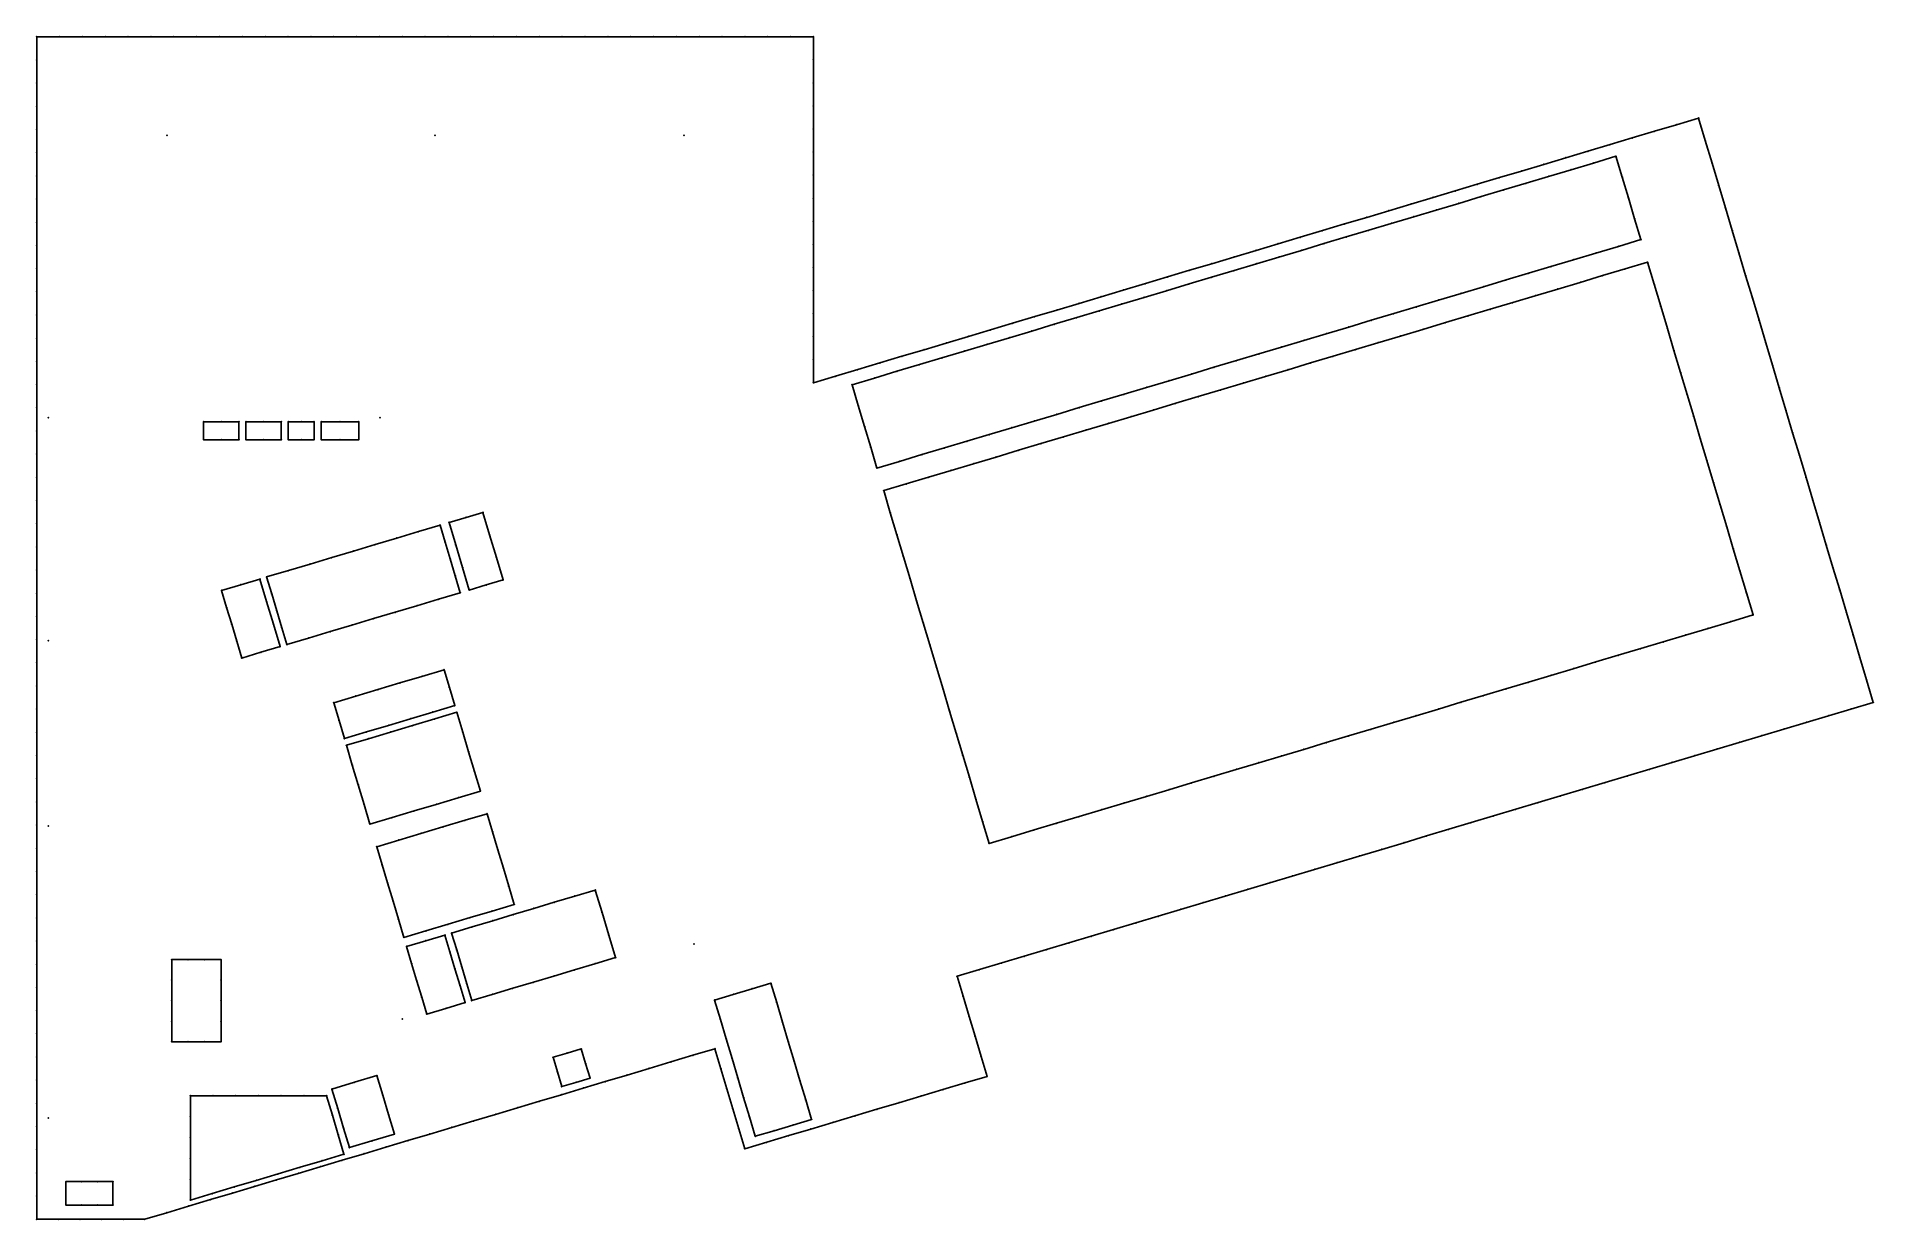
# Model space of a CAD drawing. Header units: millimetres. Extents: x 7.7 to 85.8, y -45.1 to 5.2.
import ezdxf

# ---------------------------------------------------------------- set-up
doc = ezdxf.new("R2010")
doc.units = ezdxf.units.MM
doc.layers.add('Lines', color=3, linetype='Continuous')
doc.layers.add('Restraints', color=1, linetype='Continuous', true_color=0xff0000)

msp = doc.modelspace()

# ---------------------------------------------------------------- linework, layer by layer
at = {"layer": 'Lines'}
for points in [[(8.692, 5.191), (7.72, 5.191)], [(7.72, 5.191), (7.72, 4.205)], [(9.663, 5.191), (8.692, 5.191)], [(10.635, 5.191), (9.663, 5.191)], [(11.607, 5.191), (10.635, 5.191)], [(12.579, 5.191), (11.607, 5.191)], [(13.55, 5.191), (12.579, 5.191)], [(14.522, 5.191), (13.55, 5.191)], [(15.494, 5.191), (14.522, 5.191)], [(16.466, 5.191), (15.494, 5.191)], [(17.437, 5.191), (16.466, 5.191)], [(18.409, 5.191), (17.437, 5.191)], [(19.381, 5.191), (18.409, 5.191)], [(20.353, 5.191), (19.381, 5.191)], [(21.324, 5.191), (20.353, 5.191)], [(22.296, 5.191), (21.324, 5.191)], [(23.268, 5.191), (22.296, 5.191)], [(24.24, 5.191), (23.268, 5.191)], [(25.212, 5.191), (24.24, 5.191)], [(26.183, 5.191), (25.212, 5.191)], [(27.155, 5.191), (26.183, 5.191)], [(28.127, 5.191), (27.155, 5.191)], [(29.099, 5.191), (28.127, 5.191)], [(30.07, 5.191), (29.099, 5.191)], [(31.042, 5.191), (30.07, 5.191)], [(32.014, 5.191), (31.042, 5.191)], [(32.986, 5.191), (32.014, 5.191)], [(33.957, 5.191), (32.986, 5.191)], [(34.929, 5.191), (33.957, 5.191)], [(35.901, 5.191), (34.929, 5.191)], [(36.873, 5.191), (35.901, 5.191)], [(37.844, 5.191), (36.873, 5.191)], [(38.816, 5.191), (37.844, 5.191)], [(39.788, 5.191), (38.816, 5.191)], [(40.76, 5.191), (39.788, 5.191)], [(40.76, 4.21), (40.76, 5.191)], [(7.72, 4.205), (7.72, 3.219)], [(40.76, 3.228), (40.76, 4.21)], [(7.72, 3.219), (7.72, 2.232)], [(40.76, 2.247), (40.76, 3.228)], [(7.72, 2.232), (7.72, 1.246)], [(40.76, 1.266), (40.76, 2.247)], [(78.412, 1.731), (77.471, 1.45)], [(78.698, 0.775), (78.412, 1.731)], [(7.72, 1.246), (7.72, 0.26)], [(13.255, 0.998), (13.255, 0.998)], [(24.655, 0.998), (24.655, 0.998)], [(35.255, 0.998), (35.255, 0.998)], [(40.76, 0.285), (40.76, 1.266)], [(75.588, 0.887), (74.647, 0.605)], [(76.53, 1.168), (75.588, 0.887)], [(77.471, 1.45), (76.53, 1.168)], [(7.72, 0.26), (7.72, -0.726)], [(40.76, -0.696), (40.76, 0.285)], [(72.764, 0.042), (71.823, -0.239)], [(73.706, 0.324), (72.764, 0.042)], [(74.647, 0.605), (73.706, 0.324)], [(73.94, -0.18), (74.896, 0.106)], [(74.896, 0.106), (75.161, -0.781)], [(78.984, -0.18), (78.698, 0.775)], [(7.72, -0.726), (7.72, -1.712)], [(40.76, -1.677), (40.76, -0.696)], [(70.882, -0.521), (69.94, -0.802)], [(71.823, -0.239), (70.882, -0.521)], [(71.073, -1.037), (72.028, -0.752)], [(72.028, -0.752), (72.984, -0.466)], [(72.984, -0.466), (73.94, -0.18)], [(75.161, -0.781), (75.425, -1.667)], [(79.27, -1.136), (78.984, -0.18)], [(68.058, -1.365), (67.116, -1.646)], [(68.999, -1.083), (68.058, -1.365)], [(69.94, -0.802), (68.999, -1.083)], [(69.161, -1.609), (70.117, -1.323)], [(70.117, -1.323), (71.073, -1.037)], [(79.555, -2.092), (79.27, -1.136)], [(7.72, -1.712), (7.72, -2.698)], [(40.76, -2.659), (40.76, -1.677)], [(65.234, -2.209), (64.293, -2.491)], [(66.175, -1.928), (65.234, -2.209)], [(67.116, -1.646), (66.175, -1.928)], [(66.294, -2.466), (67.25, -2.18)], [(67.25, -2.18), (68.206, -1.895)], [(68.206, -1.895), (69.161, -1.609)], [(75.425, -1.667), (75.69, -2.553)], [(79.841, -3.047), (79.555, -2.092)], [(7.72, -2.698), (7.72, -3.684)], [(40.76, -3.64), (40.76, -2.659)], [(62.41, -3.054), (61.469, -3.335)], [(63.351, -2.772), (62.41, -3.054)], [(64.293, -2.491), (63.351, -2.772)], [(63.427, -3.323), (64.383, -3.038)], [(64.383, -3.038), (65.339, -2.752)], [(65.339, -2.752), (66.294, -2.466)], [(75.69, -2.553), (75.955, -3.439)], [(80.127, -4.003), (79.841, -3.047)], [(7.72, -3.684), (7.72, -4.67)], [(40.76, -4.621), (40.76, -3.64)], [(59.586, -3.898), (58.645, -4.179)], [(60.527, -3.616), (59.586, -3.898)], [(61.469, -3.335), (60.527, -3.616)], [(60.56, -4.181), (61.516, -3.895)], [(61.516, -3.895), (62.471, -3.609)], [(62.471, -3.609), (63.427, -3.323)], [(75, -3.725), (74.044, -4.011)], [(75.955, -3.439), (75, -3.725)], [(7.72, -4.67), (7.72, -5.656)], [(40.76, -5.602), (40.76, -4.621)], [(57.703, -4.461), (56.762, -4.742)], [(58.645, -4.179), (57.703, -4.461)], [(58.649, -4.752), (59.604, -4.467)], [(59.604, -4.467), (60.56, -4.181)], [(72.133, -4.582), (71.177, -4.868)], [(73.088, -4.297), (72.133, -4.582)], [(74.044, -4.011), (73.088, -4.297)], [(74.331, -4.969), (75.286, -4.683)], [(75.286, -4.683), (76.242, -4.397)], [(76.242, -4.397), (76.522, -5.335)], [(80.413, -4.959), (80.127, -4.003)], [(54.879, -5.305), (53.938, -5.587)], [(55.821, -5.024), (54.879, -5.305)], [(55.782, -5.61), (56.737, -5.324)], [(56.762, -4.742), (55.821, -5.024)], [(56.737, -5.324), (57.693, -5.038)], [(57.693, -5.038), (58.649, -4.752)], [(69.266, -5.44), (68.31, -5.725)], [(70.221, -5.154), (69.266, -5.44)], [(71.177, -4.868), (70.221, -5.154)], [(72.419, -5.54), (73.375, -5.255)], [(73.375, -5.255), (74.331, -4.969)], [(76.522, -5.335), (76.803, -6.273)], [(80.698, -5.914), (80.413, -4.959)], [(7.72, -5.656), (7.72, -6.643)], [(40.76, -6.583), (40.76, -5.602)], [(52.056, -6.15), (51.114, -6.431)], [(52.997, -5.868), (52.056, -6.15)], [(52.915, -6.467), (53.87, -6.181)], [(53.938, -5.587), (52.997, -5.868)], [(53.87, -6.181), (54.826, -5.895)], [(54.826, -5.895), (55.782, -5.61)], [(67.354, -6.011), (66.399, -6.297)], [(68.31, -5.725), (67.354, -6.011)], [(69.552, -6.398), (70.508, -6.112)], [(70.508, -6.112), (71.463, -5.826)], [(71.463, -5.826), (72.419, -5.54)], [(80.984, -6.87), (80.698, -5.914)], [(7.72, -6.643), (7.72, -7.629)], [(40.76, -7.565), (40.76, -6.583)], [(49.232, -6.994), (48.29, -7.275)], [(50.173, -6.712), (49.232, -6.994)], [(51.114, -6.431), (50.173, -6.712)], [(51.003, -7.038), (51.959, -6.753)], [(51.959, -6.753), (52.915, -6.467)], [(64.487, -6.868), (63.531, -7.154)], [(65.443, -6.583), (64.487, -6.868)], [(66.399, -6.297), (65.443, -6.583)], [(66.685, -7.255), (67.641, -6.969)], [(67.641, -6.969), (68.596, -6.684)], [(68.596, -6.684), (69.552, -6.398)], [(76.803, -6.273), (77.083, -7.211)], [(81.27, -7.826), (80.984, -6.87)], [(7.72, -7.629), (7.72, -8.615)], [(40.76, -8.546), (40.76, -7.565)], [(47.349, -7.557), (46.408, -7.838)], [(48.29, -7.275), (47.349, -7.557)], [(48.136, -7.896), (49.092, -7.61)], [(49.092, -7.61), (50.047, -7.324)], [(50.047, -7.324), (51.003, -7.038)], [(61.62, -7.726), (60.664, -8.011)], [(62.576, -7.44), (61.62, -7.726)], [(63.531, -7.154), (62.576, -7.44)], [(64.774, -7.827), (65.729, -7.541)], [(65.729, -7.541), (66.685, -7.255)], [(77.083, -7.211), (77.363, -8.148)], [(40.76, -9.527), (40.76, -8.546)], [(44.525, -8.401), (43.584, -8.683)], [(45.466, -8.12), (44.525, -8.401)], [(45.269, -8.753), (46.225, -8.467)], [(46.408, -7.838), (45.466, -8.12)], [(46.225, -8.467), (47.18, -8.181)], [(47.18, -8.181), (48.136, -7.896)], [(58.753, -8.583), (57.797, -8.869)], [(59.709, -8.297), (58.753, -8.583)], [(60.664, -8.011), (59.709, -8.297)], [(61.907, -8.684), (62.862, -8.398)], [(62.862, -8.398), (63.818, -8.112)], [(63.818, -8.112), (64.774, -7.827)], [(77.363, -8.148), (77.644, -9.086)], [(81.556, -8.782), (81.27, -7.826)], [(7.72, -8.615), (7.72, -9.601)], [(41.701, -9.246), (40.76, -9.527)], [(42.642, -8.964), (41.701, -9.246)], [(42.402, -9.61), (43.358, -9.324)], [(43.584, -8.683), (42.642, -8.964)], [(43.358, -9.324), (44.313, -9.039)], [(44.313, -9.039), (45.269, -8.753)], [(56.842, -9.154), (55.886, -9.44)], [(57.797, -8.869), (56.842, -9.154)], [(59.039, -9.541), (59.995, -9.255)], [(59.995, -9.255), (60.951, -8.97)], [(60.951, -8.97), (61.907, -8.684)], [(77.644, -9.086), (77.924, -10.024)], [(81.841, -9.737), (81.556, -8.782)], [(7.72, -9.601), (7.72, -10.587)], [(42.667, -10.496), (42.402, -9.61)], [(53.974, -10.012), (53.019, -10.297)], [(54.93, -9.726), (53.974, -10.012)], [(55.886, -9.44), (54.93, -9.726)], [(56.172, -10.398), (57.128, -10.113)], [(57.128, -10.113), (58.084, -9.827)], [(58.084, -9.827), (59.039, -9.541)], [(77.924, -10.024), (78.205, -10.962)], [(82.127, -10.693), (81.841, -9.737)], [(7.72, -10.587), (7.72, -11.573)], [(42.932, -11.383), (42.667, -10.496)], [(51.107, -10.869), (50.152, -11.155)], [(52.063, -10.583), (51.107, -10.869)], [(53.019, -10.297), (52.063, -10.583)], [(54.261, -10.97), (55.217, -10.684)], [(55.217, -10.684), (56.172, -10.398)], [(82.413, -11.649), (82.127, -10.693)], [(7.72, -11.573), (7.72, -12.559)], [(8.22, -11.004), (8.22, -11.004)], [(8.22, -11.004), (8.22, -11.004)], [(14.82, -11.949), (14.82, -11.185)], [(14.82, -11.185), (15.57, -11.185)], [(15.57, -11.185), (16.32, -11.185)], [(16.32, -11.185), (16.32, -11.949)], [(16.62, -11.949), (16.62, -11.185)], [(16.62, -11.185), (17.37, -11.185)], [(17.37, -11.185), (18.12, -11.185)], [(18.12, -11.185), (18.12, -11.949)], [(18.42, -11.949), (18.42, -11.185)], [(18.42, -11.185), (18.97, -11.185)], [(18.97, -11.185), (19.52, -11.185)], [(19.52, -11.185), (19.52, -11.949)], [(19.82, -11.949), (19.82, -11.185)], [(19.82, -11.185), (20.62, -11.185)], [(20.62, -11.185), (21.42, -11.185)], [(21.42, -11.185), (21.42, -11.949)], [(22.32, -11.004), (22.32, -11.004)], [(22.32, -11.004), (22.32, -11.004)], [(43.197, -12.269), (42.932, -11.383)], [(49.196, -11.44), (48.24, -11.726)], [(50.152, -11.155), (49.196, -11.44)], [(51.394, -11.827), (52.35, -11.541)], [(52.35, -11.541), (53.305, -11.256)], [(53.305, -11.256), (54.261, -10.97)], [(78.205, -10.962), (78.485, -11.899)], [(82.699, -12.604), (82.413, -11.649)], [(15.57, -11.949), (14.82, -11.949)], [(16.32, -11.949), (15.57, -11.949)], [(17.37, -11.949), (16.62, -11.949)], [(18.12, -11.949), (17.37, -11.949)], [(18.97, -11.949), (18.42, -11.949)], [(19.52, -11.949), (18.97, -11.949)], [(20.62, -11.949), (19.82, -11.949)], [(21.42, -11.949), (20.62, -11.949)], [(43.462, -13.155), (43.197, -12.269)], [(46.329, -12.298), (45.373, -12.583)], [(47.285, -12.012), (46.329, -12.298)], [(48.24, -11.726), (47.285, -12.012)], [(48.527, -12.684), (49.482, -12.399)], [(49.482, -12.399), (50.438, -12.113)], [(50.438, -12.113), (51.394, -11.827)], [(78.485, -11.899), (78.765, -12.837)], [(7.72, -12.559), (7.72, -13.545)], [(44.418, -12.869), (43.462, -13.155)], [(45.373, -12.583), (44.418, -12.869)], [(45.66, -13.542), (46.615, -13.256)], [(46.615, -13.256), (47.571, -12.97)], [(47.571, -12.97), (48.527, -12.684)], [(78.765, -12.837), (79.046, -13.775)], [(82.984, -13.56), (82.699, -12.604)], [(7.72, -13.545), (7.72, -14.532)], [(43.748, -14.113), (44.704, -13.827)], [(44.704, -13.827), (45.66, -13.542)], [(79.046, -13.775), (79.326, -14.713)], [(83.27, -14.516), (82.984, -13.56)], [(7.72, -14.532), (7.72, -15.518)], [(44.029, -15.051), (43.748, -14.113)], [(79.326, -14.713), (79.606, -15.65)], [(83.556, -15.471), (83.27, -14.516)], [(7.72, -15.518), (7.72, -16.504)], [(23.955, -15.856), (24.877, -15.58)], [(24.877, -15.58), (25.092, -16.299)], [(25.261, -15.466), (25.98, -15.251)], [(25.547, -16.424), (25.261, -15.466)], [(25.98, -15.251), (26.698, -15.036)], [(26.698, -15.036), (26.985, -15.994)], [(44.309, -15.989), (44.029, -15.051)], [(83.842, -16.427), (83.556, -15.471)], [(22.111, -16.408), (23.033, -16.132)], [(23.033, -16.132), (23.955, -15.856)], [(25.092, -16.299), (25.307, -17.018)], [(26.985, -15.994), (27.271, -16.952)], [(44.589, -16.926), (44.309, -15.989)], [(79.606, -15.65), (79.887, -16.588)], [(7.72, -16.504), (7.72, -17.49)], [(19.345, -17.235), (20.267, -16.959)], [(20.267, -16.959), (21.189, -16.683)], [(21.189, -16.683), (22.111, -16.408)], [(25.307, -17.018), (25.522, -17.736)], [(25.834, -17.382), (25.547, -16.424)], [(27.271, -16.952), (27.558, -17.91)], [(44.87, -17.864), (44.589, -16.926)], [(79.887, -16.588), (80.167, -17.526)], [(84.127, -17.383), (83.842, -16.427)], [(7.72, -17.49), (7.72, -18.476)], [(16.399, -18.116), (17.213, -17.872)], [(17.213, -17.872), (17.5, -18.83)], [(17.5, -17.786), (18.423, -17.51)], [(17.715, -18.505), (17.5, -17.786)], [(18.423, -17.51), (19.345, -17.235)], [(25.522, -17.736), (25.737, -18.455)], [(26.12, -18.34), (25.834, -17.382)], [(27.558, -17.91), (26.839, -18.125)], [(45.15, -18.802), (44.87, -17.864)], [(80.167, -17.526), (80.448, -18.463)], [(84.413, -18.338), (84.127, -17.383)], [(7.72, -18.476), (7.72, -19.462)], [(15.584, -18.359), (16.399, -18.116)], [(15.799, -19.078), (15.584, -18.359)], [(17.93, -19.223), (17.715, -18.505)], [(24.815, -18.73), (23.893, -19.006)], [(25.737, -18.455), (24.815, -18.73)], [(26.839, -18.125), (26.12, -18.34)], [(80.448, -18.463), (80.728, -19.401)], [(84.699, -19.294), (84.413, -18.338)], [(7.72, -19.462), (7.72, -20.448)], [(16.014, -19.796), (15.799, -19.078)], [(17.5, -18.83), (17.786, -19.788)], [(18.145, -19.942), (17.93, -19.223)], [(22.97, -19.282), (22.048, -19.558)], [(23.893, -19.006), (22.97, -19.282)], [(45.431, -19.739), (45.15, -18.802)], [(80.728, -19.401), (79.772, -19.687)], [(84.985, -20.25), (84.699, -19.294)], [(16.229, -20.515), (16.014, -19.796)], [(17.786, -19.788), (18.072, -20.746)], [(18.36, -20.66), (18.145, -19.942)], [(20.204, -20.109), (19.282, -20.385)], [(21.126, -19.833), (20.204, -20.109)], [(22.048, -19.558), (21.126, -19.833)], [(45.711, -20.677), (45.431, -19.739)], [(77.861, -20.258), (76.905, -20.544)], [(78.817, -19.973), (77.861, -20.258)], [(79.772, -19.687), (78.817, -19.973)], [(85.27, -21.206), (84.985, -20.25)], [(7.72, -20.448), (7.72, -21.434)], [(8.22, -20.499), (8.22, -20.499)], [(8.22, -20.499), (8.22, -20.499)], [(16.444, -21.233), (16.229, -20.515)], [(17.258, -20.99), (16.444, -21.233)], [(18.072, -20.746), (17.258, -20.99)], [(19.282, -20.385), (18.36, -20.66)], [(45.991, -21.615), (45.711, -20.677)], [(75.95, -20.83), (74.994, -21.116)], [(76.905, -20.544), (75.95, -20.83)], [(7.72, -21.434), (7.72, -22.42)], [(24.108, -22.011), (25.046, -21.73)], [(25.046, -21.73), (25.274, -22.491)], [(46.272, -22.553), (45.991, -21.615)], [(73.082, -21.687), (72.127, -21.973)], [(74.038, -21.401), (73.082, -21.687)], [(74.994, -21.116), (74.038, -21.401)], [(85.556, -22.161), (85.27, -21.206)], [(7.72, -22.42), (7.72, -23.407)], [(21.291, -22.853), (22.23, -22.572)], [(22.23, -22.572), (23.169, -22.291)], [(23.169, -22.291), (24.108, -22.011)], [(25.274, -22.491), (25.502, -23.253)], [(46.552, -23.49), (46.272, -22.553)], [(70.215, -22.544), (69.26, -22.83)], [(71.171, -22.259), (70.215, -22.544)], [(72.127, -21.973), (71.171, -22.259)], [(85.842, -23.117), (85.556, -22.161)], [(7.72, -23.407), (7.72, -24.393)], [(20.352, -23.134), (21.291, -22.853)], [(20.58, -23.895), (20.352, -23.134)], [(25.502, -23.253), (24.563, -23.534)], [(67.348, -23.402), (66.393, -23.687)], [(68.304, -23.116), (67.348, -23.402)], [(69.26, -22.83), (68.304, -23.116)], [(83.941, -23.685), (84.891, -23.401)], [(84.891, -23.401), (85.842, -23.117)], [(20.807, -24.657), (20.58, -23.895)], [(22.685, -24.095), (21.746, -24.376)], [(23.624, -23.815), (22.685, -24.095)], [(22.771, -24.383), (23.71, -24.102)], [(24.563, -23.534), (23.624, -23.815)], [(23.71, -24.102), (24.649, -23.821)], [(24.649, -23.821), (25.588, -23.541)], [(25.588, -23.541), (25.839, -24.379)], [(46.833, -24.428), (46.552, -23.49)], [(65.437, -23.973), (64.481, -24.259)], [(66.393, -23.687), (65.437, -23.973)], [(82.04, -24.254), (82.99, -23.97)], [(82.99, -23.97), (83.941, -23.685)], [(7.72, -24.393), (7.72, -25.379)], [(21.746, -24.376), (20.807, -24.657)], [(20.893, -24.944), (21.832, -24.664)], [(21.144, -25.783), (20.893, -24.944)], [(21.832, -24.664), (22.771, -24.383)], [(25.839, -24.379), (26.089, -25.217)], [(47.113, -25.366), (46.833, -24.428)], [(62.57, -24.83), (61.614, -25.116)], [(63.526, -24.545), (62.57, -24.83)], [(64.481, -24.259), (63.526, -24.545)], [(79.188, -25.106), (80.139, -24.822)], [(80.139, -24.822), (81.089, -24.538)], [(81.089, -24.538), (82.04, -24.254)], [(7.72, -25.379), (7.72, -26.365)], [(26.089, -25.217), (26.34, -26.056)], [(47.393, -26.304), (47.113, -25.366)], [(59.703, -25.688), (58.747, -25.973)], [(60.658, -25.402), (59.703, -25.688)], [(61.614, -25.116), (60.658, -25.402)], [(76.337, -25.959), (77.287, -25.675)], [(77.287, -25.675), (78.238, -25.391)], [(78.238, -25.391), (79.188, -25.106)], [(7.72, -26.365), (7.72, -27.351)], [(21.395, -26.621), (21.144, -25.783)], [(26.34, -26.056), (26.591, -26.894)], [(47.674, -27.241), (47.393, -26.304)], [(56.836, -26.545), (55.88, -26.831)], [(57.791, -26.259), (56.836, -26.545)], [(58.747, -25.973), (57.791, -26.259)], [(73.485, -26.812), (74.436, -26.527)], [(74.436, -26.527), (75.386, -26.243)], [(75.386, -26.243), (76.337, -25.959)], [(21.645, -27.459), (21.395, -26.621)], [(25.652, -27.175), (24.713, -27.455)], [(26.591, -26.894), (25.652, -27.175)], [(47.954, -28.179), (47.674, -27.241)], [(54.924, -27.116), (53.969, -27.402)], [(55.88, -26.831), (54.924, -27.116)], [(71.584, -27.38), (72.535, -27.096)], [(72.535, -27.096), (73.485, -26.812)], [(7.72, -27.351), (7.72, -28.337)], [(21.896, -28.298), (21.645, -27.459)], [(22.835, -28.017), (21.896, -28.298)], [(23.774, -27.736), (22.835, -28.017)], [(24.713, -27.455), (23.774, -27.736)], [(25.938, -28.133), (26.877, -27.852)], [(26.877, -27.852), (27.108, -28.624)], [(52.057, -27.974), (51.101, -28.259)], [(53.013, -27.688), (52.057, -27.974)], [(53.969, -27.402), (53.013, -27.688)], [(68.733, -28.233), (69.683, -27.948)], [(69.683, -27.948), (70.634, -27.664)], [(70.634, -27.664), (71.584, -27.38)], [(7.72, -28.337), (7.72, -29.323)], [(8.22, -28.374), (8.22, -28.374)], [(23.121, -28.975), (24.06, -28.694)], [(24.06, -28.694), (24.999, -28.413)], [(24.999, -28.413), (25.938, -28.133)], [(27.108, -28.624), (27.339, -29.396)], [(48.234, -29.117), (47.954, -28.179)], [(49.19, -28.831), (48.234, -29.117)], [(50.146, -28.545), (49.19, -28.831)], [(51.101, -28.259), (50.146, -28.545)], [(65.881, -29.085), (66.832, -28.801)], [(66.832, -28.801), (67.782, -28.517)], [(67.782, -28.517), (68.733, -28.233)], [(7.72, -29.323), (7.72, -30.309)], [(22.182, -29.256), (23.121, -28.975)], [(22.413, -30.028), (22.182, -29.256)], [(27.339, -29.396), (27.57, -30.168)], [(63.03, -29.938), (63.98, -29.654)], [(63.98, -29.654), (64.931, -29.369)], [(64.931, -29.369), (65.881, -29.085)], [(7.72, -30.309), (7.72, -31.296)], [(22.644, -30.8), (22.413, -30.028)], [(27.57, -30.168), (27.8, -30.94)], [(61.129, -30.506), (62.079, -30.222)], [(62.079, -30.222), (63.03, -29.938)], [(22.875, -31.572), (22.644, -30.8)], [(27.8, -30.94), (28.031, -31.712)], [(30.607, -31.36), (31.48, -31.099)], [(31.48, -31.099), (31.767, -32.057)], [(58.277, -31.359), (59.228, -31.075)], [(59.228, -31.075), (60.178, -30.79)], [(60.178, -30.79), (61.129, -30.506)], [(7.72, -31.296), (7.72, -32.282)], [(23.106, -32.344), (22.875, -31.572)], [(27.092, -31.993), (26.153, -32.274)], [(28.031, -31.712), (27.092, -31.993)], [(27.988, -32.144), (28.861, -31.883)], [(28.861, -31.883), (29.734, -31.622)], [(29.734, -31.622), (30.607, -31.36)], [(55.426, -32.211), (56.376, -31.927)], [(56.376, -31.927), (57.327, -31.643)], [(57.327, -31.643), (58.277, -31.359)], [(7.72, -32.282), (7.72, -33.268)], [(23.337, -33.116), (23.106, -32.344)], [(25.215, -32.555), (24.276, -32.835)], [(26.153, -32.274), (25.215, -32.555)], [(25.368, -32.927), (26.242, -32.666)], [(26.242, -32.666), (27.115, -32.405)], [(27.115, -32.405), (27.988, -32.144)], [(31.767, -32.057), (32.053, -33.016)], [(52.574, -33.064), (53.525, -32.78)], [(53.525, -32.78), (54.475, -32.495)], [(54.475, -32.495), (55.426, -32.211)], [(7.72, -33.268), (7.72, -34.254)], [(24.276, -32.835), (23.337, -33.116)], [(23.451, -33.5), (24.266, -33.257)], [(23.666, -34.219), (23.451, -33.5)], [(24.266, -33.257), (25.08, -33.013)], [(25.08, -33.013), (25.295, -33.732)], [(25.583, -33.646), (25.368, -32.927)], [(32.053, -33.016), (32.34, -33.974)], [(35.683, -33.392), (35.683, -33.392)], [(35.683, -33.392), (35.683, -33.392)], [(50.673, -33.632), (51.624, -33.348)], [(51.624, -33.348), (52.574, -33.064)], [(7.72, -34.254), (7.72, -35.24)], [(13.46, -34.93), (13.46, -34.055)], [(13.46, -34.055), (14.16, -34.055)], [(14.16, -34.055), (14.86, -34.055)], [(14.86, -34.055), (15.56, -34.055)], [(15.56, -34.055), (15.56, -34.93)], [(23.881, -34.937), (23.666, -34.219)], [(25.295, -33.732), (25.51, -34.45)], [(25.797, -34.364), (25.583, -33.646)], [(26.011, -35.083), (25.797, -34.364)], [(31.466, -34.235), (30.593, -34.496)], [(32.34, -33.974), (31.466, -34.235)], [(47.822, -34.485), (48.772, -34.201)], [(48.772, -34.201), (49.723, -33.916)], [(49.723, -33.916), (50.673, -33.632)], [(13.46, -35.805), (13.46, -34.93)], [(15.56, -34.93), (15.56, -35.805)], [(24.096, -35.656), (23.881, -34.937)], [(25.51, -34.45), (25.725, -35.169)], [(26.225, -35.802), (26.011, -35.083)], [(28.846, -35.018), (27.972, -35.279)], [(29.719, -34.757), (28.846, -35.018)], [(30.593, -34.496), (29.719, -34.757)], [(38.15, -35.3), (38.948, -35.061)], [(38.948, -35.061), (39.196, -35.889)], [(46.871, -34.769), (47.822, -34.485)], [(47.126, -35.62), (46.871, -34.769)], [(7.72, -35.24), (7.72, -36.226)], [(13.46, -36.68), (13.46, -35.805)], [(15.56, -35.805), (15.56, -36.68)], [(24.311, -36.374), (24.096, -35.656)], [(25.94, -35.887), (25.125, -36.131)], [(25.725, -35.169), (25.94, -35.887)], [(27.099, -35.541), (26.225, -35.802)], [(27.972, -35.279), (27.099, -35.541)], [(36.553, -35.777), (37.351, -35.539)], [(36.8, -36.605), (36.553, -35.777)], [(37.351, -35.539), (38.15, -35.3)], [(39.196, -35.889), (39.443, -36.717)], [(47.38, -36.471), (47.126, -35.62)], [(7.72, -36.226), (7.72, -37.212)], [(13.46, -37.555), (13.46, -36.68)], [(15.56, -36.68), (15.56, -37.555)], [(23.276, -36.579), (23.276, -36.579)], [(23.276, -36.579), (23.276, -36.579)], [(25.125, -36.131), (24.311, -36.374)], [(37.048, -37.433), (36.8, -36.605)], [(39.443, -36.717), (39.691, -37.545)], [(47.635, -37.321), (47.38, -36.471)], [(7.72, -37.212), (7.72, -38.198)], [(37.296, -38.261), (37.048, -37.433)], [(47.889, -38.172), (47.635, -37.321)], [(7.72, -38.198), (7.72, -39.184)], [(14.16, -37.555), (13.46, -37.555)], [(14.86, -37.555), (14.16, -37.555)], [(15.56, -37.555), (14.86, -37.555)], [(29.681, -38.213), (30.282, -38.033)], [(29.867, -38.836), (29.681, -38.213)], [(30.282, -38.033), (30.883, -37.854)], [(30.883, -37.854), (31.069, -38.476)], [(34.7, -38.408), (35.633, -38.129)], [(35.633, -38.129), (36.566, -37.851)], [(36.566, -37.851), (36.82, -38.701)], [(37.543, -39.089), (37.296, -38.261)], [(39.691, -37.545), (39.938, -38.373)], [(48.143, -39.023), (47.889, -38.172)], [(21.234, -39.277), (22.192, -38.991)], [(22.192, -38.991), (22.44, -39.821)], [(30.053, -39.459), (29.867, -38.836)], [(31.069, -38.476), (31.255, -39.099)], [(31.902, -39.245), (32.835, -38.966)], [(32.835, -38.966), (33.768, -38.687)], [(33.768, -38.687), (34.7, -38.408)], [(36.82, -38.701), (37.074, -39.552)], [(39.938, -38.373), (40.186, -39.201)], [(47.207, -39.303), (48.143, -39.023)], [(7.72, -39.184), (7.72, -40.171)], [(20.275, -39.564), (21.234, -39.277)], [(20.524, -40.394), (20.275, -39.564)], [(22.44, -39.821), (22.688, -40.652)], [(29.104, -40.082), (30.037, -39.803)], [(30.037, -39.803), (30.969, -39.524)], [(30.654, -39.279), (30.053, -39.459)], [(31.255, -39.099), (30.654, -39.279)], [(30.969, -39.524), (31.902, -39.245)], [(37.074, -39.552), (37.329, -40.403)], [(37.791, -39.917), (37.543, -39.089)], [(40.186, -39.201), (40.434, -40.029)], [(45.333, -39.863), (46.27, -39.583)], [(46.27, -39.583), (47.207, -39.303)], [(7.72, -40.171), (7.72, -41.157)], [(14.255, -40.737), (14.255, -39.849)], [(14.255, -39.849), (15.22, -39.849)], [(15.22, -39.849), (16.186, -39.849)], [(16.186, -39.849), (17.151, -39.849)], [(17.151, -39.849), (18.117, -39.849)], [(18.117, -39.849), (19.082, -39.849)], [(19.082, -39.849), (20.048, -39.849)], [(20.048, -39.849), (20.295, -40.677)], [(20.772, -41.225), (20.524, -40.394)], [(27.239, -40.639), (28.171, -40.36)], [(28.171, -40.36), (29.104, -40.082)], [(37.329, -40.403), (37.583, -41.254)], [(38.038, -40.745), (37.791, -39.917)], [(40.434, -40.029), (40.681, -40.857)], [(42.522, -40.704), (43.459, -40.424)], [(43.459, -40.424), (44.396, -40.144)], [(44.396, -40.144), (45.333, -39.863)], [(7.72, -41.157), (7.72, -42.143)], [(8.22, -40.799), (8.22, -40.799)], [(8.22, -40.799), (8.22, -40.799)], [(14.255, -41.624), (14.255, -40.737)], [(20.295, -40.677), (20.543, -41.505)], [(21.02, -42.055), (20.772, -41.225)], [(22.688, -40.652), (22.936, -41.482)], [(24.441, -41.476), (25.373, -41.197)], [(25.373, -41.197), (26.306, -40.918)], [(26.306, -40.918), (27.239, -40.639)], [(37.583, -41.254), (37.837, -42.104)], [(38.286, -41.573), (38.038, -40.745)], [(39.084, -41.335), (38.286, -41.573)], [(39.883, -41.096), (39.084, -41.335)], [(39.711, -41.544), (40.648, -41.264)], [(40.681, -40.857), (39.883, -41.096)], [(40.648, -41.264), (41.585, -40.984)], [(41.585, -40.984), (42.522, -40.704)], [(7.72, -42.143), (7.72, -43.129)], [(14.255, -42.512), (14.255, -41.624)], [(20.543, -41.505), (20.79, -42.333)], [(21.978, -41.769), (21.02, -42.055)], [(21.643, -42.312), (22.575, -42.034)], [(22.936, -41.482), (21.978, -41.769)], [(22.575, -42.034), (23.508, -41.755)], [(23.508, -41.755), (24.441, -41.476)], [(37.837, -42.104), (38.774, -41.824)], [(38.774, -41.824), (39.711, -41.544)], [(14.255, -43.399), (14.255, -42.512)], [(18.923, -42.891), (17.989, -43.17)], [(18.845, -43.149), (19.777, -42.87)], [(19.857, -42.612), (18.923, -42.891)], [(19.777, -42.87), (20.71, -42.591)], [(20.79, -42.333), (19.857, -42.612)], [(20.71, -42.591), (21.643, -42.312)], [(7.72, -43.129), (7.72, -44.115)], [(8.96, -44.499), (8.96, -43.499)], [(8.96, -43.499), (9.626, -43.499)], [(9.626, -43.499), (10.293, -43.499)], [(10.293, -43.499), (10.96, -43.499)], [(10.96, -43.499), (10.96, -44.499)], [(14.255, -44.287), (14.255, -43.399)], [(16.122, -43.728), (15.188, -44.007)], [(16.047, -43.986), (16.979, -43.707)], [(17.056, -43.449), (16.122, -43.728)], [(16.979, -43.707), (17.912, -43.428)], [(17.989, -43.17), (17.056, -43.449)], [(17.912, -43.428), (18.845, -43.149)], [(7.72, -44.115), (7.72, -45.101)], [(9.626, -44.499), (8.96, -44.499)], [(10.293, -44.499), (9.626, -44.499)], [(10.96, -44.499), (10.293, -44.499)], [(14.181, -44.543), (15.114, -44.265)], [(15.188, -44.007), (14.255, -44.287)], [(15.114, -44.265), (16.047, -43.986)], [(7.72, -45.101), (8.639, -45.101)], [(8.639, -45.101), (9.558, -45.101)], [(9.558, -45.101), (10.477, -45.101)], [(10.477, -45.101), (11.397, -45.101)], [(11.397, -45.101), (12.316, -45.101)], [(12.316, -45.101), (13.249, -44.822)], [(13.249, -44.822), (14.181, -44.543)]]:
    msp.add_lwpolyline(points, dxfattribs=at)
at = {"layer": 'Restraints'}
for p in [(7.72, 5.191), (8.692, 5.191), (9.663, 5.191), (10.635, 5.191), (11.607, 5.191), (12.579, 5.191), (13.55, 5.191), (14.522, 5.191), (15.494, 5.191), (16.466, 5.191), (17.437, 5.191), (18.409, 5.191), (19.381, 5.191), (20.353, 5.191), (21.324, 5.191), (22.296, 5.191), (23.268, 5.191), (24.24, 5.191), (25.212, 5.191), (26.183, 5.191), (27.155, 5.191), (28.127, 5.191), (29.099, 5.191), (30.07, 5.191), (31.042, 5.191), (32.014, 5.191), (32.986, 5.191), (33.957, 5.191), (34.929, 5.191), (35.901, 5.191), (36.873, 5.191), (37.844, 5.191), (38.816, 5.191), (39.788, 5.191), (40.76, 5.191), (7.72, 4.205), (40.76, 4.21), (7.72, 3.219), (40.76, 3.228), (7.72, 2.232), (40.76, 2.247), (78.412, 1.731), (7.72, 1.246), (13.255, 0.998, 12.89), (13.255, 0.998), (24.655, 0.998, 12.89), (24.655, 0.998), (35.255, 0.998, 12.89), (35.255, 0.998), (40.76, 1.266), (75.588, 0.887), (76.53, 1.168), (77.471, 1.45), (7.72, 0.26), (40.76, 0.285), (72.764, 0.042), (73.706, 0.324), (74.647, 0.605), (74.896, 0.106), (78.698, 0.775), (7.72, -0.726), (40.76, -0.696), (70.882, -0.521), (71.823, -0.239), (72.028, -0.752), (72.984, -0.466), (73.94, -0.18), (75.161, -0.781), (78.984, -0.18), (68.058, -1.365), (68.999, -1.083), (69.94, -0.802), (70.117, -1.323), (71.073, -1.037), (79.27, -1.136), (7.72, -1.712), (40.76, -1.677), (65.234, -2.209), (66.175, -1.928), (67.116, -1.646), (67.25, -2.18), (68.206, -1.895), (69.161, -1.609), (75.425, -1.667), (79.555, -2.092), (7.72, -2.698), (40.76, -2.659), (62.41, -3.054), (63.351, -2.772), (64.293, -2.491), (64.383, -3.038), (65.339, -2.752), (66.294, -2.466), (75.69, -2.553), (79.841, -3.047), (7.72, -3.684), (40.76, -3.64), (59.586, -3.898), (60.527, -3.616), (61.469, -3.335), (61.516, -3.895), (62.471, -3.609), (63.427, -3.323), (75, -3.725), (75.955, -3.439), (7.72, -4.67), (40.76, -4.621), (57.703, -4.461), (58.645, -4.179), (59.604, -4.467), (60.56, -4.181), (72.133, -4.582), (73.088, -4.297), (74.044, -4.011), (75.286, -4.683), (76.242, -4.397), (80.127, -4.003), (54.879, -5.305), (55.821, -5.024), (56.737, -5.324), (56.762, -4.742), (57.693, -5.038), (58.649, -4.752), (69.266, -5.44), (70.221, -5.154), (71.177, -4.868), (73.375, -5.255), (74.331, -4.969), (76.522, -5.335), (80.413, -4.959), (7.72, -5.656), (40.76, -5.602), (52.056, -6.15), (52.997, -5.868), (53.87, -6.181), (53.938, -5.587), (54.826, -5.895), (55.782, -5.61), (67.354, -6.011), (68.31, -5.725), (70.508, -6.112), (71.463, -5.826), (72.419, -5.54), (80.698, -5.914), (7.72, -6.643), (40.76, -6.583), (49.232, -6.994), (50.173, -6.712), (51.114, -6.431), (51.959, -6.753), (52.915, -6.467), (64.487, -6.868), (65.443, -6.583), (66.399, -6.297), (67.641, -6.969), (68.596, -6.684), (69.552, -6.398), (76.803, -6.273), (80.984, -6.87), (7.72, -7.629), (40.76, -7.565), (47.349, -7.557), (48.29, -7.275), (49.092, -7.61), (50.047, -7.324), (51.003, -7.038), (61.62, -7.726), (62.576, -7.44), (63.531, -7.154), (65.729, -7.541), (66.685, -7.255), (77.083, -7.211), (40.76, -8.546), (44.525, -8.401), (45.466, -8.12), (46.225, -8.467), (46.408, -7.838), (47.18, -8.181), (48.136, -7.896), (58.753, -8.583), (59.709, -8.297), (60.664, -8.011), (62.862, -8.398), (63.818, -8.112), (64.774, -7.827), (77.363, -8.148), (81.27, -7.826), (7.72, -8.615), (41.701, -9.246), (42.642, -8.964), (43.358, -9.324), (43.584, -8.683), (44.313, -9.039), (45.269, -8.753), (56.842, -9.154), (57.797, -8.869), (59.995, -9.255), (60.951, -8.97), (61.907, -8.684), (77.644, -9.086), (81.556, -8.782), (7.72, -9.601), (40.76, -9.527), (42.402, -9.61), (53.974, -10.012), (54.93, -9.726), (55.886, -9.44), (57.128, -10.113), (58.084, -9.827), (59.039, -9.541), (77.924, -10.024), (81.841, -9.737), (7.72, -10.587), (42.667, -10.496), (51.107, -10.869), (52.063, -10.583), (53.019, -10.297), (55.217, -10.684), (56.172, -10.398), (82.127, -10.693), (7.72, -11.573), (8.22, -11.004, 12.89), (8.22, -11.004), (14.82, -11.185), (15.57, -11.185), (16.32, -11.185), (16.62, -11.185), (17.37, -11.185), (18.12, -11.185), (18.42, -11.185), (18.97, -11.185), (19.52, -11.185), (19.82, -11.185), (20.62, -11.185), (21.42, -11.185), (22.32, -11.004, 12.89), (22.32, -11.004), (42.932, -11.383), (49.196, -11.44), (50.152, -11.155), (52.35, -11.541), (53.305, -11.256), (54.261, -10.97), (78.205, -10.962), (82.413, -11.649), (14.82, -11.949), (15.57, -11.949), (16.32, -11.949), (16.62, -11.949), (17.37, -11.949), (18.12, -11.949), (18.42, -11.949), (18.97, -11.949), (19.52, -11.949), (19.82, -11.949), (20.62, -11.949), (21.42, -11.949), (43.197, -12.269), (46.329, -12.298), (47.285, -12.012), (48.24, -11.726), (49.482, -12.399), (50.438, -12.113), (51.394, -11.827), (78.485, -11.899), (7.72, -12.559), (43.462, -13.155), (44.418, -12.869), (45.373, -12.583), (46.615, -13.256), (47.571, -12.97), (48.527, -12.684), (78.765, -12.837), (82.699, -12.604), (7.72, -13.545), (44.704, -13.827), (45.66, -13.542), (79.046, -13.775), (82.984, -13.56), (7.72, -14.532), (43.748, -14.113), (79.326, -14.713), (83.27, -14.516), (7.72, -15.518), (24.877, -15.58), (25.261, -15.466), (25.98, -15.251), (26.698, -15.036), (44.029, -15.051), (83.556, -15.471), (23.033, -16.132), (23.955, -15.856), (25.092, -16.299), (26.985, -15.994), (44.309, -15.989), (79.606, -15.65), (7.72, -16.504), (20.267, -16.959), (21.189, -16.683), (22.111, -16.408), (25.307, -17.018), (25.547, -16.424), (27.271, -16.952), (44.589, -16.926), (79.887, -16.588), (83.842, -16.427), (7.72, -17.49), (17.213, -17.872), (17.5, -17.786), (18.423, -17.51), (19.345, -17.235), (25.522, -17.736), (25.834, -17.382), (27.558, -17.91), (44.87, -17.864), (80.167, -17.526), (84.127, -17.383), (7.72, -18.476), (15.584, -18.359), (16.399, -18.116), (17.715, -18.505), (24.815, -18.73), (25.737, -18.455), (26.12, -18.34), (26.839, -18.125), (80.448, -18.463), (84.413, -18.338), (7.72, -19.462), (15.799, -19.078), (17.5, -18.83), (17.93, -19.223), (22.97, -19.282), (23.893, -19.006), (45.15, -18.802), (80.728, -19.401), (84.699, -19.294), (16.014, -19.796), (17.786, -19.788), (18.145, -19.942), (20.204, -20.109), (21.126, -19.833), (22.048, -19.558), (45.431, -19.739), (77.861, -20.258), (78.817, -19.973), (79.772, -19.687), (84.985, -20.25), (7.72, -20.448), (8.22, -20.499, 12.89), (8.22, -20.499), (16.229, -20.515), (17.258, -20.99), (18.072, -20.746), (18.36, -20.66), (19.282, -20.385), (45.711, -20.677), (75.95, -20.83), (76.905, -20.544), (7.72, -21.434), (16.444, -21.233), (25.046, -21.73), (45.991, -21.615), (73.082, -21.687), (74.038, -21.401), (74.994, -21.116), (85.27, -21.206), (7.72, -22.42), (22.23, -22.572), (23.169, -22.291), (24.108, -22.011), (25.274, -22.491), (46.272, -22.553), (70.215, -22.544), (71.171, -22.259), (72.127, -21.973), (85.556, -22.161), (7.72, -23.407), (20.352, -23.134), (21.291, -22.853), (25.502, -23.253), (67.348, -23.402), (68.304, -23.116), (69.26, -22.83), (84.891, -23.401), (85.842, -23.117), (20.58, -23.895), (22.685, -24.095), (23.624, -23.815), (23.71, -24.102), (24.563, -23.534), (24.649, -23.821), (25.588, -23.541), (46.552, -23.49), (65.437, -23.973), (66.393, -23.687), (82.99, -23.97), (83.941, -23.685), (7.72, -24.393), (20.807, -24.657), (20.893, -24.944), (21.746, -24.376), (21.832, -24.664), (22.771, -24.383), (25.839, -24.379), (46.833, -24.428), (62.57, -24.83), (63.526, -24.545), (64.481, -24.259), (80.139, -24.822), (81.089, -24.538), (82.04, -24.254), (7.72, -25.379), (26.089, -25.217), (47.113, -25.366), (59.703, -25.688), (60.658, -25.402), (61.614, -25.116), (77.287, -25.675), (78.238, -25.391), (79.188, -25.106), (7.72, -26.365), (21.144, -25.783), (26.34, -26.056), (47.393, -26.304), (56.836, -26.545), (57.791, -26.259), (58.747, -25.973), (74.436, -26.527), (75.386, -26.243), (76.337, -25.959), (21.395, -26.621), (25.652, -27.175), (26.591, -26.894), (47.674, -27.241), (54.924, -27.116), (55.88, -26.831), (72.535, -27.096), (73.485, -26.812), (7.72, -27.351), (21.645, -27.459), (22.835, -28.017), (23.774, -27.736), (24.713, -27.455), (26.877, -27.852), (52.057, -27.974), (53.013, -27.688), (53.969, -27.402), (69.683, -27.948), (70.634, -27.664), (71.584, -27.38), (7.72, -28.337), (8.22, -28.374, 8.95), (8.22, -28.374), (21.896, -28.298), (24.06, -28.694), (24.999, -28.413), (25.938, -28.133), (27.108, -28.624), (47.954, -28.179), (49.19, -28.831), (50.146, -28.545), (51.101, -28.259), (66.832, -28.801), (67.782, -28.517), (68.733, -28.233), (7.72, -29.323), (22.182, -29.256), (23.121, -28.975), (27.339, -29.396), (48.234, -29.117), (63.98, -29.654), (64.931, -29.369), (65.881, -29.085), (7.72, -30.309), (22.413, -30.028), (27.57, -30.168), (62.079, -30.222), (63.03, -29.938), (22.644, -30.8), (27.8, -30.94), (31.48, -31.099), (59.228, -31.075), (60.178, -30.79), (61.129, -30.506), (7.72, -31.296), (22.875, -31.572), (27.092, -31.993), (28.031, -31.712), (28.861, -31.883), (29.734, -31.622), (30.607, -31.36), (56.376, -31.927), (57.327, -31.643), (58.277, -31.359), (7.72, -32.282), (23.106, -32.344), (25.215, -32.555), (26.153, -32.274), (26.242, -32.666), (27.115, -32.405), (27.988, -32.144), (31.767, -32.057), (53.525, -32.78), (54.475, -32.495), (55.426, -32.211), (7.72, -33.268), (23.337, -33.116), (23.451, -33.5), (24.266, -33.257), (24.276, -32.835), (25.08, -33.013), (25.368, -32.927), (32.053, -33.016), (35.683, -33.392, 12.89), (35.683, -33.392), (51.624, -33.348), (52.574, -33.064), (7.72, -34.254), (13.46, -34.055), (14.16, -34.055), (14.86, -34.055), (15.56, -34.055), (23.666, -34.219), (25.295, -33.732), (25.583, -33.646), (25.797, -34.364), (31.466, -34.235), (32.34, -33.974), (48.772, -34.201), (49.723, -33.916), (50.673, -33.632), (13.46, -34.93), (15.56, -34.93), (23.881, -34.937), (25.51, -34.45), (26.011, -35.083), (28.846, -35.018), (29.719, -34.757), (30.593, -34.496), (38.948, -35.061), (46.871, -34.769), (47.822, -34.485), (7.72, -35.24), (13.46, -35.805), (15.56, -35.805), (24.096, -35.656), (25.725, -35.169), (25.94, -35.887), (26.225, -35.802), (27.099, -35.541), (27.972, -35.279), (36.553, -35.777), (37.351, -35.539), (38.15, -35.3), (39.196, -35.889), (47.126, -35.62), (7.72, -36.226), (13.46, -36.68), (15.56, -36.68), (23.276, -36.579, 12.89), (23.276, -36.579), (24.311, -36.374), (25.125, -36.131), (36.8, -36.605), (39.443, -36.717), (47.38, -36.471), (7.72, -37.212), (37.048, -37.433), (47.635, -37.321), (7.72, -38.198), (13.46, -37.555), (14.16, -37.555), (14.86, -37.555), (15.56, -37.555), (29.681, -38.213), (30.282, -38.033), (30.883, -37.854), (35.633, -38.129), (36.566, -37.851), (37.296, -38.261), (39.691, -37.545), (47.889, -38.172), (22.192, -38.991), (29.867, -38.836), (31.069, -38.476), (32.835, -38.966), (33.768, -38.687), (34.7, -38.408), (36.82, -38.701), (39.938, -38.373), (48.143, -39.023), (7.72, -39.184), (20.275, -39.564), (21.234, -39.277), (22.44, -39.821), (30.037, -39.803), (30.053, -39.459), (30.654, -39.279), (30.969, -39.524), (31.255, -39.099), (31.902, -39.245), (37.074, -39.552), (37.543, -39.089), (40.186, -39.201), (46.27, -39.583), (47.207, -39.303), (7.72, -40.171), (14.255, -39.849), (15.22, -39.849), (16.186, -39.849), (17.151, -39.849), (18.117, -39.849), (19.082, -39.849), (20.048, -39.849), (20.524, -40.394), (28.171, -40.36), (29.104, -40.082), (37.329, -40.403), (37.791, -39.917), (40.434, -40.029), (43.459, -40.424), (44.396, -40.144), (45.333, -39.863), (7.72, -41.157), (8.22, -40.799, 8.59), (8.22, -40.799), (14.255, -40.737), (20.295, -40.677), (20.772, -41.225), (22.688, -40.652), (25.373, -41.197), (26.306, -40.918), (27.239, -40.639), (37.583, -41.254), (38.038, -40.745), (39.084, -41.335), (39.883, -41.096), (40.648, -41.264), (40.681, -40.857), (41.585, -40.984), (42.522, -40.704), (7.72, -42.143), (14.255, -41.624), (20.543, -41.505), (21.02, -42.055), (21.978, -41.769), (22.575, -42.034), (22.936, -41.482), (23.508, -41.755), (24.441, -41.476), (37.837, -42.104), (38.286, -41.573), (38.774, -41.824), (39.711, -41.544), (14.255, -42.512), (18.923, -42.891), (19.777, -42.87), (19.857, -42.612), (20.71, -42.591), (20.79, -42.333), (21.643, -42.312), (7.72, -43.129), (8.96, -43.499), (9.626, -43.499), (10.293, -43.499), (10.96, -43.499), (14.255, -43.399), (16.122, -43.728), (16.979, -43.707), (17.056, -43.449), (17.912, -43.428), (17.989, -43.17), (18.845, -43.149), (7.72, -44.115), (8.96, -44.499), (9.626, -44.499), (10.293, -44.499), (10.96, -44.499), (14.255, -44.287), (15.114, -44.265), (15.188, -44.007), (16.047, -43.986), (7.72, -45.101), (8.639, -45.101), (9.558, -45.101), (10.477, -45.101), (11.397, -45.101), (12.316, -45.101), (13.249, -44.822), (14.181, -44.543)]:
    msp.add_point(p, dxfattribs=at)

doc.saveas('drawing.dxf')
